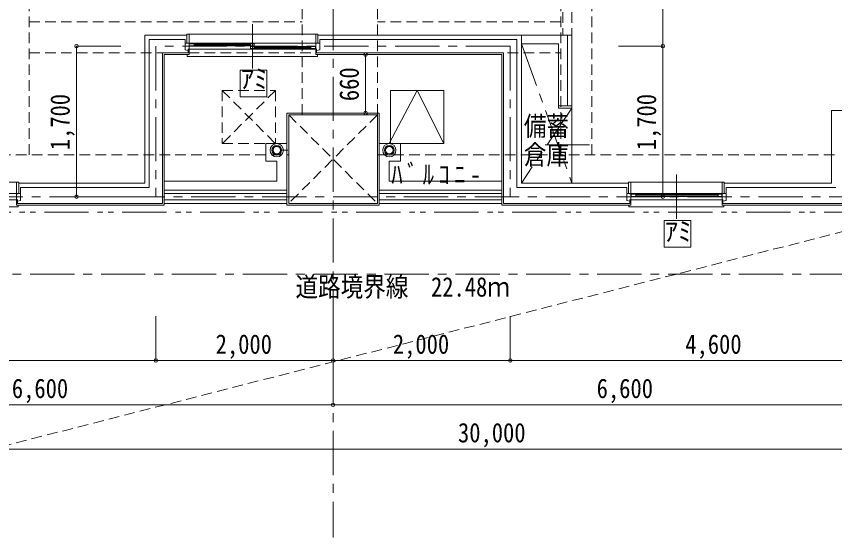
# Model space of a CAD drawing. Units: millimetres at full size. Extents: x -443943 to 462275, y -43546 to 79452.
# Drawn here: x -114095 to -104860, y -19068 to -13181 of the extents above; entities that cross this region are included whole.
import ezdxf
from ezdxf.enums import TextEntityAlignment as Align

# ---------------------------------------------------------------- set-up
doc = ezdxf.new("R2010")
doc.units = ezdxf.units.MM
doc.header["$LTSCALE"] = 100
doc.header["$PDMODE"] = 32
doc.header["$PDSIZE"] = 40
for name, pattern in [('CHAIN1', [8, 5, -1, 1, -1]), ('DASHED1', [1.8, 1.2, -0.6]), ('DOUBLE_CHAIN1', [8.8, 5, -1, 0.6, -0.6, 0.6, -1])]:
    doc.linetypes.add(name, pattern=pattern)
for name, color, linetype, lineweight in [('4-0_仕上', 7, 'Continuous', 15), ('4-1_通り芯', 4, 'Continuous', 9), ('4-2_躯体', 3, 'Continuous', 20), ('4-3_建具', 4, 'Continuous', 9), ('4-4_寸法', 7, 'Continuous', 15), ('4-5_文字', 7, 'Continuous', 15), ('4-A_目地･ﾊｯﾁ', 4, 'Continuous', 9), ('4-B_E-PANL', 1, 'Continuous', 18), ('4-F__', 4, 'Continuous', 9)]:
    doc.layers.add(name, color=color, linetype=linetype, lineweight=lineweight)
doc.styles.add('ＭＳ ゴシック', font='')
doc.styles.get('ＭＳ ゴシック').set_extended_font_data('MS Gothic')

msp = doc.modelspace()

# ---------------------------------------------------------------- linework, layer by layer
at = {"layer": '4-0_仕上', "linetype": 'DASHED1'}
for p, q in [((-113950.7, -14743.1), (-113950.7, -7963.1)), ((-107950.7, -7963.1), (-107950.7, -14743.1)), ((-107600.7, -7963.1), (-107600.7, -14743.1)), ((-110870.7, -8413.1), (-110870.7, -14293.1)), ((-110020.7, -8413.1), (-110020.7, -14293.1)), ((-113950.7, -13243.1), (-110870.7, -13243.1)), ((-107950.7, -13243.1), (-110020.7, -13243.1)), ((-113950.7, -13593.1), (-107950.7, -13593.1)), ((-116620.7, -14743.1), (-111020.7, -14743.1)), ((-110020.7, -14743.1), (-104845.7, -14743.1))]:
    msp.add_line(p, q, dxfattribs=at)
at = {"layer": '4-0_仕上'}
for p, q in [((-112170.7, -13393.1), (-112645.7, -13393.1)), ((-112645.7, -13393.1), (-112645.7, -15063.1)), ((-107825.7, -13393.1), (-110690.7, -13393.1)), ((-108395.7, -15063.1), (-108395.7, -13393.1)), ((-107875.7, -14193.1), (-107875.7, -13393.1)), ((-107825.7, -13393.1), (-107825.7, -15063.1)), ((-108395.7, -13493.1), (-107975.7, -13493.1)), ((-107975.7, -13493.1), (-107975.7, -14218.1)), ((-112425.7, -13613.1), (-112425.7, -15313.1)), ((-112145.7, -13613.1), (-112425.7, -13613.1)), ((-108615.7, -13613.1), (-110715.7, -13613.1)), ((-108615.7, -15313.1), (-108615.7, -13613.1)), ((-107825.7, -14193.1), (-107975.7, -14193.1)), ((-107825.7, -14218.1), (-107975.7, -14218.1)), ((-111040.7, -14273.1), (-110000.7, -14273.1)), ((-111040.7, -15313.1), (-111040.7, -14273.1)), ((-110000.7, -14273.1), (-110000.7, -15313.1)), ((-104895.7, -14243.1), (-103795.7, -14243.1)), ((-104895.7, -15063.1), (-104895.7, -14243.1)), ((-114068.2, -15063.1), (-112645.7, -15063.1)), ((-112425.7, -15143.1), (-111040.7, -15143.1)), ((-110000.7, -15143.1), (-108615.7, -15143.1)), ((-108395.7, -15063.1), (-107185.7, -15063.1)), ((-106105.7, -15063.1), (-104895.7, -15063.1)), ((-112425.7, -15313.1), (-114093.2, -15313.1)), ((-112425.7, -15293.1), (-111040.7, -15293.1)), ((-110000.7, -15313.1), (-111040.7, -15313.1)), ((-110000.7, -15293.1), (-108615.7, -15293.1)), ((-107160.7, -15313.1), (-108615.7, -15313.1)), ((-102889.7, -15313.1), (-106130.7, -15313.1))]:
    msp.add_line(p, q, dxfattribs=at)
at = {"layer": '4-1_通り芯', "linetype": 'CHAIN1'}
for p, q in [((-110520.7, -5062.1), (-110520.7, -19068.1)), ((-108520.7, -13518.1), (-112520.7, -13518.1)), ((-112520.7, -13518.1), (-112520.7, -15218.1)), ((-108520.7, -13518.1), (-108520.7, -15218.1)), ((-127320.7, -15218.1), (-85970.7, -15218.1))]:
    msp.add_line(p, q, dxfattribs=at)
at = {"layer": '4-2_躯体'}
for p, q in [((-112190.7, -13443.1), (-112595.7, -13443.1)), ((-112595.7, -13443.1), (-112595.7, -15113.1)), ((-108445.7, -13443.1), (-110670.7, -13443.1)), ((-110670.7, -13558.7), (-110670.7, -13443.1)), ((-108445.7, -15113.1), (-108445.7, -13443.1)), ((-112155.7, -13593.1), (-112155.7, -13568.1)), ((-110705.7, -13568.1), (-110670.7, -13558.7)), ((-110705.7, -13568.1), (-110705.7, -13593.1)), ((-112445.7, -13593.1), (-112445.7, -15293.1)), ((-112155.7, -13593.1), (-112445.7, -13593.1)), ((-108595.7, -13593.1), (-110705.7, -13593.1)), ((-108595.7, -15293.1), (-108595.7, -13593.1)), ((-111020.7, -15293.1), (-111020.7, -14293.1)), ((-111020.7, -14293.1), (-110020.7, -14293.1)), ((-110020.7, -14293.1), (-110020.7, -15293.1)), ((-114048.2, -15258.7), (-114048.2, -15113.1)), ((-114048.2, -15113.1), (-112595.7, -15113.1)), ((-108445.7, -15113.1), (-107205.7, -15113.1)), ((-106085.7, -15113.1), (-104845.7, -15113.1)), ((-106085.7, -15258.7), (-106085.7, -15113.1)), ((-114083.2, -15268.1), (-114048.2, -15258.7)), ((-114083.2, -15268.1), (-114083.2, -15293.1)), ((-112445.7, -15293.1), (-114083.2, -15293.1)), ((-110020.7, -15293.1), (-111020.7, -15293.1)), ((-107170.7, -15293.1), (-108595.7, -15293.1)), ((-107170.7, -15293.1), (-107170.7, -15268.1)), ((-106120.7, -15268.1), (-106085.7, -15258.7)), ((-106120.7, -15268.1), (-106120.7, -15293.1)), ((-102899.7, -15293.1), (-106120.7, -15293.1))]:
    msp.add_line(p, q, dxfattribs=at)
at = {"layer": '4-2_躯体', "linetype": 'DASHED1'}
for p, q in [((-111020.7, -14293.1), (-110020.7, -15293.1)), ((-110020.7, -14293.1), (-111020.7, -15293.1))]:
    msp.add_line(p, q, dxfattribs=at)
at = {"layer": '4-2_躯体'}
for points in [[(-112190.7, -13443.1), (-112190.7, -13558.7), (-112155.7, -13568.1)], [(-107205.7, -15113.1), (-107205.7, -15258.7), (-107170.7, -15268.1)]]:
    msp.add_lwpolyline(points, dxfattribs=at)
at = {"layer": '4-3_建具', "color": 7, "linetype": 'DASHED1', "lineweight": 15}
for p, q in [((-107925.7, -10433.1), (-107925.7, -13393.1)), ((-107825.7, -10433.1), (-107825.7, -13393.1))]:
    msp.add_line(p, q, dxfattribs=at)
at = {"layer": '4-3_建具'}
for p, q in [((-111430.7, -13268.1), (-111430.7, -13768.1)), ((-112170.7, -13483.1), (-112190.7, -13483.1)), ((-112155.7, -13488.1), (-112155.7, -13483.1)), ((-112155.7, -13483.1), (-110705.7, -13483.1)), ((-112155.7, -13568.1), (-112155.7, -13548.1)), ((-112155.7, -13553.1), (-110705.7, -13553.1)), ((-112145.7, -13483.1), (-112145.7, -13568.1)), ((-112142.7, -13490.6), (-111410.7, -13490.6)), ((-112142.7, -13513.6), (-112142.7, -13490.6)), ((-111410.7, -13513.6), (-112142.7, -13513.6)), ((-112130.7, -13483.1), (-112130.7, -13488.1)), ((-112130.7, -13548.1), (-112130.7, -13553.1)), ((-112088.2, -13490.6), (-112088.2, -13513.6)), ((-111450.7, -13502.1), (-112088.2, -13502.1)), ((-111450.7, -13490.6), (-111450.7, -13513.6)), ((-111450.7, -13522.6), (-111450.7, -13545.6)), ((-110718.7, -13522.6), (-111450.7, -13522.6)), ((-111450.7, -13545.6), (-110718.7, -13545.6)), ((-111410.7, -13490.6), (-111410.7, -13513.6)), ((-111410.7, -13522.6), (-111410.7, -13545.6)), ((-110773.2, -13534.1), (-111410.7, -13534.1)), ((-110773.2, -13522.6), (-110773.2, -13545.6)), ((-110730.7, -13483.1), (-110730.7, -13488.1)), ((-110730.7, -13548.1), (-110730.7, -13553.1)), ((-110718.7, -13545.6), (-110718.7, -13522.6)), ((-110715.7, -13483.1), (-110715.7, -13568.1)), ((-110705.7, -13483.1), (-110705.7, -13488.1)), ((-110705.7, -13548.1), (-110705.7, -13568.1)), ((-110690.7, -13483.1), (-110670.7, -13483.1)), ((-110695.7, -13613.1), (-110695.7, -13633.1)), ((-108125.7, -14630.6), (-107625.7, -14630.6)), ((-106645.7, -14968.1), (-106645.7, -15468.1)), ((-115133.2, -15183.1), (-114083.2, -15183.1)), ((-114093.2, -15183.1), (-114093.2, -15268.1)), ((-114083.2, -15183.1), (-114083.2, -15188.1)), ((-114068.2, -15183.1), (-114048.2, -15183.1)), ((-112425.7, -15183.1), (-111040.7, -15183.1)), ((-110000.7, -15183.1), (-108615.7, -15183.1)), ((-107185.7, -15183.1), (-107205.7, -15183.1)), ((-107170.7, -15188.1), (-107170.7, -15183.1)), ((-107170.7, -15183.1), (-106120.7, -15183.1)), ((-107160.7, -15183.1), (-107160.7, -15268.1)), ((-107157.7, -15213.6), (-107157.7, -15190.6)), ((-107157.7, -15190.6), (-106133.7, -15190.6)), ((-106133.7, -15213.6), (-107157.7, -15213.6)), ((-107145.7, -15183.1), (-107145.7, -15188.1)), ((-107103.2, -15190.6), (-107103.2, -15213.6)), ((-106173.7, -15202.1), (-107103.2, -15202.1)), ((-106173.7, -15190.6), (-106173.7, -15213.6)), ((-106145.7, -15183.1), (-106145.7, -15188.1)), ((-106133.7, -15190.6), (-106133.7, -15213.6)), ((-106130.7, -15183.1), (-106130.7, -15268.1)), ((-106120.7, -15183.1), (-106120.7, -15188.1)), ((-106105.7, -15183.1), (-106085.7, -15183.1)), ((-115133.2, -15253.1), (-114083.2, -15253.1)), ((-114083.2, -15248.1), (-114083.2, -15268.1)), ((-114073.2, -15313.1), (-114073.2, -15333.1)), ((-112425.7, -15253.1), (-111040.7, -15253.1)), ((-110000.7, -15253.1), (-108615.7, -15253.1)), ((-107170.7, -15268.1), (-107170.7, -15248.1)), ((-107170.7, -15253.1), (-106120.7, -15253.1)), ((-107145.7, -15248.1), (-107145.7, -15253.1)), ((-106145.7, -15248.1), (-106145.7, -15253.1)), ((-106120.7, -15248.1), (-106120.7, -15268.1)), ((-106110.7, -15313.1), (-106110.7, -15333.1))]:
    msp.add_line(p, q, dxfattribs=at)
at = {"layer": '4-3_建具', "color": 7, "lineweight": 15}
for p, q in [((-112170.7, -13383.1), (-110690.7, -13383.1)), ((-112170.7, -13483.1), (-112170.7, -13383.1)), ((-112145.7, -13383.1), (-112145.7, -13483.1)), ((-110715.7, -13383.1), (-110715.7, -13483.1)), ((-110690.7, -13483.1), (-110690.7, -13383.1)), ((-112145.7, -13483.1), (-112170.7, -13483.1)), ((-112155.7, -13568.1), (-112145.7, -13568.1)), ((-112145.7, -13568.1), (-112145.7, -13613.1)), ((-110715.7, -13483.1), (-110690.7, -13483.1)), ((-110715.7, -13568.1), (-110705.7, -13568.1)), ((-110715.7, -13568.1), (-110715.7, -13613.1)), ((-115148.2, -15053.1), (-114068.2, -15053.1)), ((-114093.2, -15053.1), (-114093.2, -15183.1)), ((-114068.2, -15183.1), (-114068.2, -15053.1)), ((-107185.7, -15053.1), (-106105.7, -15053.1)), ((-107185.7, -15183.1), (-107185.7, -15053.1)), ((-107160.7, -15053.1), (-107160.7, -15183.1)), ((-106130.7, -15053.1), (-106130.7, -15183.1)), ((-106105.7, -15183.1), (-106105.7, -15053.1)), ((-114093.2, -15183.1), (-114068.2, -15183.1)), ((-106798.3, -15218.1), (-107223.3, -15218.1)), ((-107160.7, -15183.1), (-107185.7, -15183.1)), ((-106130.7, -15183.1), (-106105.7, -15183.1)), ((-114093.2, -15268.1), (-114083.2, -15268.1)), ((-114093.2, -15268.1), (-114093.2, -15313.1)), ((-107170.7, -15268.1), (-107160.7, -15268.1)), ((-107160.7, -15268.1), (-107160.7, -15313.1)), ((-106130.7, -15268.1), (-106120.7, -15268.1)), ((-106130.7, -15268.1), (-106130.7, -15313.1))]:
    msp.add_line(p, q, dxfattribs=at)
at = {"layer": '4-3_建具', "linetype": 'CHAIN1'}
for p, q in [((-108395.7, -13493.1), (-107825.7, -15063.1)), ((-107825.7, -14218.1), (-108395.7, -15063.1))]:
    msp.add_line(p, q, dxfattribs=at)
at = {"layer": '4-3_建具'}
for points in [[(-112165.7, -13613.1), (-112165.7, -13633.1), (-110695.7, -13633.1)], [(-115143.2, -15313.1), (-115143.2, -15333.1), (-114073.2, -15333.1)], [(-107180.7, -15313.1), (-107180.7, -15333.1), (-106110.7, -15333.1)]]:
    msp.add_lwpolyline(points, dxfattribs=at)
at = {"layer": '4-4_寸法'}
for p, q in [((-106798.3, -15218.1), (-106798.3, -7488.1)), ((-113416.3, -15218.1), (-113416.3, -13518.1)), ((-113416.3, -13518.1), (-112916.3, -13518.1)), ((-106798.3, -13518.1), (-107298.3, -13518.1)), ((-110153.5, -14273.1), (-110153.5, -13613.1)), ((-113416.3, -15218.1), (-112916.3, -15218.1)), ((-106798.3, -15218.1), (-107298.3, -15218.1)), ((-112520.7, -17068.1), (-112520.7, -16568.1)), ((-110520.7, -17568.1), (-110520.7, -16568.1)), ((-108520.7, -17068.1), (-108520.7, -16568.1)), ((-123720.7, -17068.1), (-103920.7, -17068.1)), ((-123720.7, -17568.1), (-92570.7, -17568.1)), ((-123720.7, -18068.1), (-93720.7, -18068.1))]:
    msp.add_line(p, q, dxfattribs=at)
for p in [(-113416.3, -13518.1), (-106798.3, -13518.1), (-110153.5, -13613.1), (-110153.5, -14273.1), (-113416.3, -15218.1), (-106798.3, -15218.1), (-112520.7, -17068.1), (-110520.7, -17068.1), (-108520.7, -17068.1), (-110520.7, -17568.1)]:
    msp.add_point(p, dxfattribs=at)
at = {"layer": '4-A_目地･ﾊｯﾁ'}
for p, q in [((-109760.7, -14618.1), (-110000.7, -14618.1)), ((-109760.7, -14818.1), (-109760.7, -14618.1)), ((-111155.7, -14818.1), (-111155.7, -15043.1)), ((-109885.7, -14818.1), (-109885.7, -15043.1)), ((-109885.7, -14818.1), (-109760.7, -14818.1)), ((-112425.7, -15043.1), (-111155.7, -15043.1)), ((-108615.7, -15043.1), (-109885.7, -15043.1))]:
    msp.add_line(p, q, dxfattribs=at)
at = {"layer": '4-A_目地･ﾊｯﾁ', "color": 2, "lineweight": 15}
msp.add_line((-111030.7, -14693.1), (-111111.2, -14693.1), dxfattribs=at)
at = {"layer": '4-A_目地･ﾊｯﾁ'}
msp.add_lwpolyline([(-111155.7, -14818.1), (-111280.7, -14818.1), (-111280.7, -14618.1), (-111040.7, -14618.1)], dxfattribs=at)
at = {"layer": '4-A_目地･ﾊｯﾁ', "color": 2, "lineweight": 15}
for centre, radius in [((-111155.7, -14693.1), 75), ((-111155.7, -14693.1), 55), ((-111155.7, -14693.1), 44.5), ((-111155.7, -14693.1), 41.8), ((-109885.7, -14693.1), 75), ((-109885.7, -14693.1), 55), ((-109885.7, -14693.1), 44.5), ((-109885.7, -14693.1), 41.8)]:
    msp.add_circle(centre, radius, dxfattribs=at)
at = {"layer": '4-B_E-PANL', "color": 4, "linetype": 'DASHED1', "lineweight": 9}
msp.add_line((-125954.9, -21030.8), (-84880.9, -10524.5), dxfattribs=at)
at = {"layer": '4-B_E-PANL'}
for p, q in [((-111567.3, -13788.1), (-111567.3, -14088.1)), ((-111267.3, -13788.1), (-111567.3, -13788.1)), ((-111267.3, -14088.1), (-111267.3, -13788.1)), ((-111567.3, -14088.1), (-111267.3, -14088.1)), ((-106782.3, -15488.1), (-106782.3, -15788.1)), ((-106482.3, -15488.1), (-106782.3, -15488.1)), ((-106482.3, -15788.1), (-106482.3, -15488.1)), ((-106782.3, -15788.1), (-106482.3, -15788.1))]:
    msp.add_line(p, q, dxfattribs=at)
at = {"layer": '4-B_E-PANL', "color": 7, "linetype": 'DASHED1', "lineweight": 15}
for p, q in [((-111170.7, -14018.1), (-111770.7, -14618.1)), ((-111770.7, -14018.1), (-111170.7, -14618.1)), ((-111770.7, -14018.1), (-111770.7, -14618.1)), ((-111770.7, -14018.1), (-111170.7, -14018.1)), ((-111170.7, -14018.1), (-111170.7, -14618.1)), ((-111770.7, -14618.1), (-111170.7, -14618.1))]:
    msp.add_line(p, q, dxfattribs=at)
at = {"layer": '4-B_E-PANL', "color": 7, "lineweight": 15}
for p, q in [((-109570.7, -14018.1), (-109885.6, -14618.1)), ((-109870.7, -14018.1), (-109870.7, -14618.1)), ((-109270.7, -14018.1), (-109870.7, -14018.1)), ((-109570.7, -14018.1), (-109270.7, -14618.1))]:
    msp.add_line(p, q, dxfattribs=at)
at = {"layer": '4-B_E-PANL', "linetype": 'DOUBLE_CHAIN1'}
msp.add_line((-124338.8, -15391.6), (-101852.3, -15391.5), dxfattribs=at)
at = {"layer": '4-B_E-PANL', "color": 7, "lineweight": 15}
msp.add_lwpolyline([(-109270.7, -14018.1), (-109270.7, -14618.1), (-109870.7, -14618.1)], dxfattribs=at)
at = {"layer": '4-F__', "linetype": 'CHAIN1'}
msp.add_lwpolyline([(-124339.5, -16091.6), (-101850.9, -16091.5), (-90777.1, -16046.1)], dxfattribs=at)

# ---------------------------------------------------------------- texts
at = {"layer": '4-4_寸法', "style": 'ＭＳ ゴシック', "width": 0.85}
for s, p in [('660', (-110163.5, -14138.1)), ('1,700', (-113426.3, -14693.1)), ('1,700', (-106808.3, -14693.1))]:
    msp.add_text(s, height=219.9, rotation=90, dxfattribs=at).set_placement(p, align=Align.BOTTOM_LEFT)
for s, p in [('2,000', (-111845.7, -17058.1)), ('2,000', (-109845.7, -17058.1)), ('4,600', (-106545.7, -17058.1)), ('6,600', (-114145.7, -17558.1)), ('6,600', (-107545.7, -17558.1)), ('30,000', (-109110.7, -18058.1))]:
    msp.add_text(s, height=219.9, dxfattribs=at).set_placement(p, align=Align.BOTTOM_LEFT)
at = {"layer": '4-5_文字', "style": 'ＭＳ ゴシック', "width": 0.85}
for s, p in [('備蓄', (-108367, -14594.9)), ('倉庫', (-108367, -14919.3))]:
    msp.add_text(s, height=219.9, dxfattribs=at).set_placement(p, align=Align.BOTTOM_LEFT)
at = {"layer": '4-5_文字', "insert": (-109862.9, -15083), "char_height": 219.9, "attachment_point": 7, "style": 'ＭＳ ゴシック'}
msp.add_mtext('\\T1.39;\\W0.85;ﾊﾞﾙｺﾆ-', dxfattribs=at)
at = {"layer": '4-B_E-PANL', "style": 'ＭＳ ゴシック'}
for p in [(-111562, -14059.7), (-106777, -15784.7)]:
    msp.add_text('ｱﾐ', height=219.9, dxfattribs=at).set_placement(p, align=Align.BOTTOM_LEFT)
at = {"layer": '4-F__', "color": 7, "style": 'ＭＳ ゴシック', "width": 0.85}
msp.add_text('道路境界線\u300022.48ｍ', height=219.9, dxfattribs=at).set_placement((-110944.8, -16411.8), align=Align.BOTTOM_LEFT)

doc.saveas('drawing.dxf')
